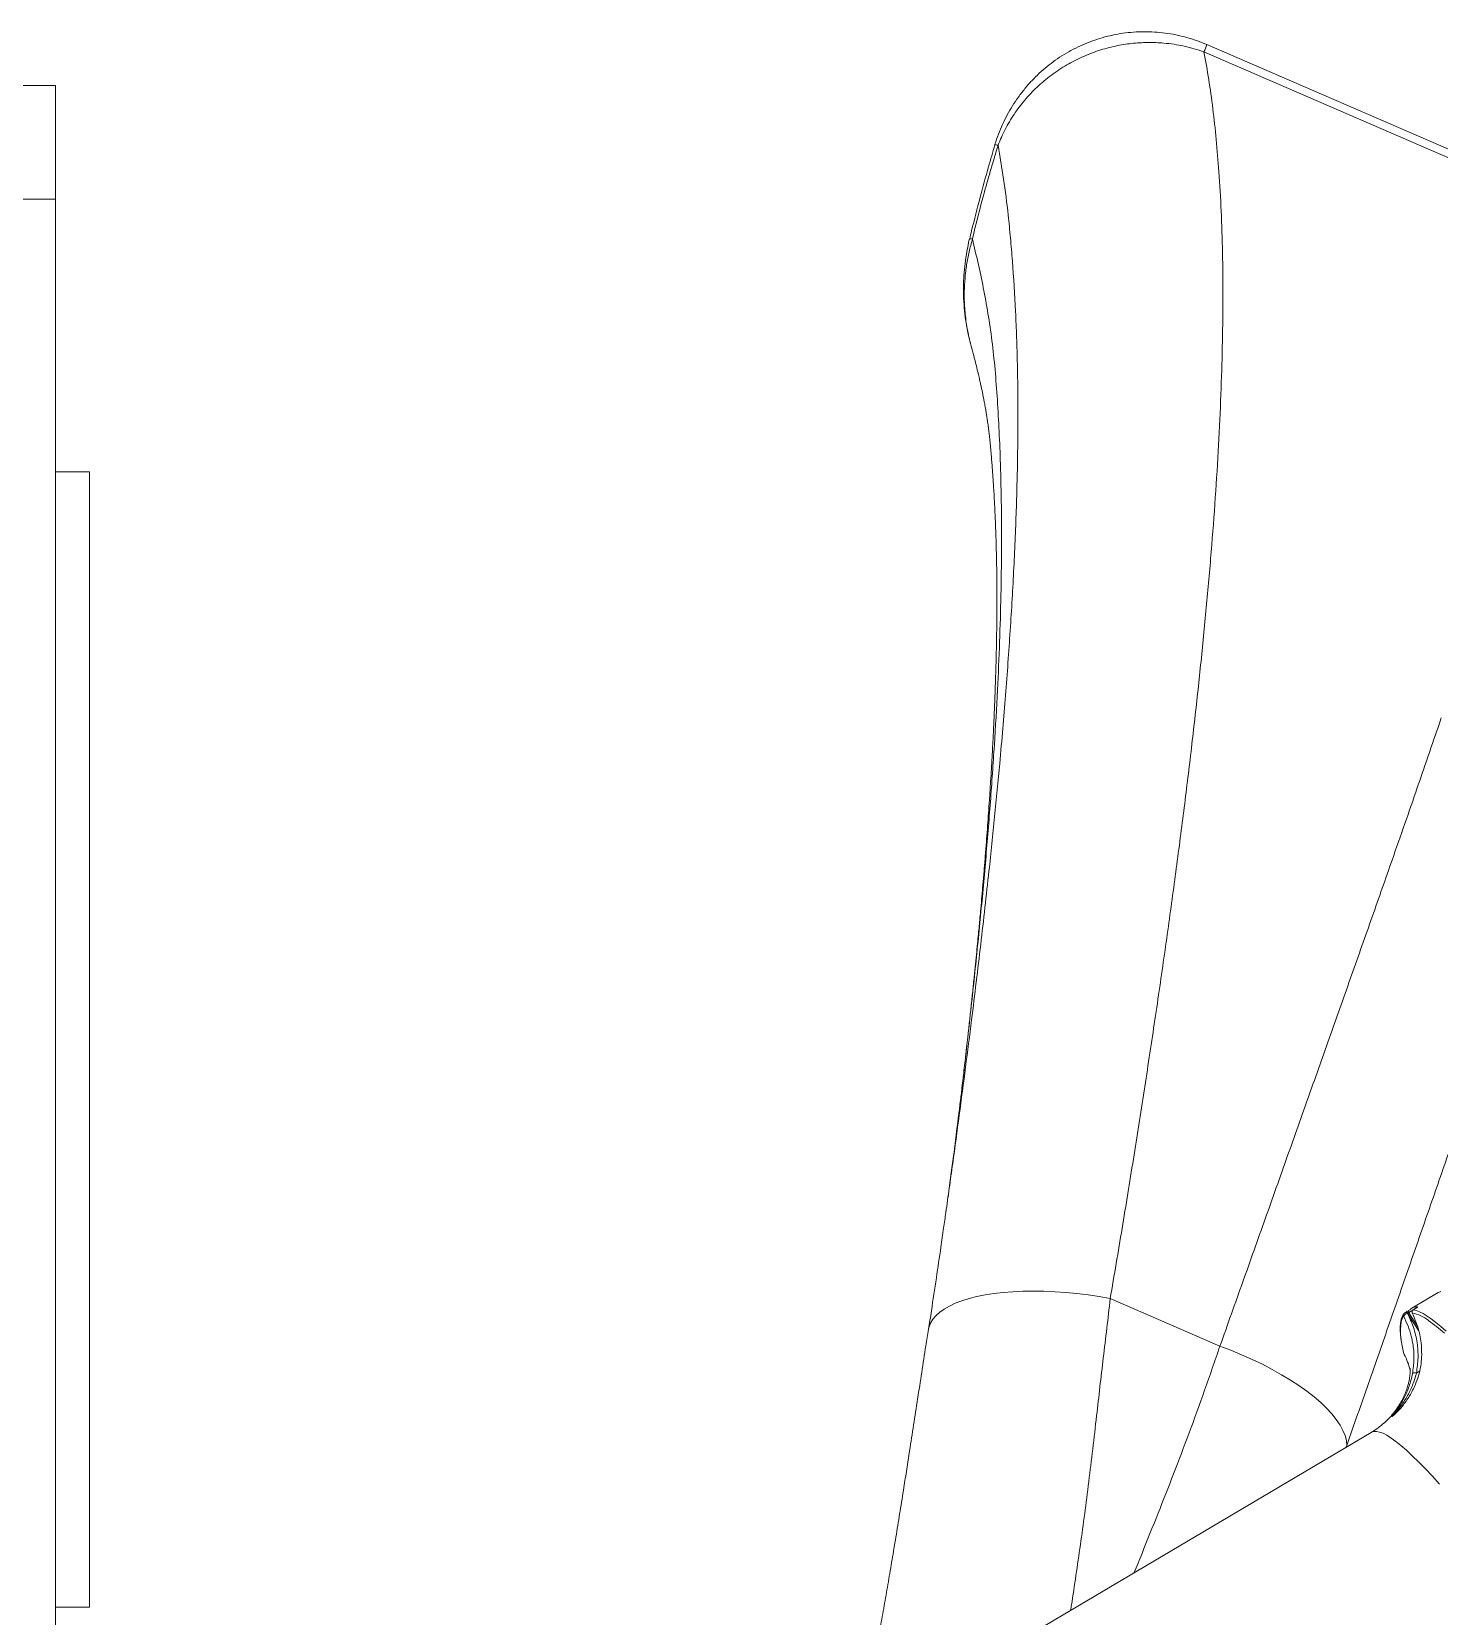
# Model space of a CAD drawing. Header units: millimetres. Extents: x -8607 to 7621, y -5747 to 4382.
# Drawn here: x 3734 to 4354, y 708 to 1405 of the extents above; entities that cross this region are included whole.
import ezdxf

# ---------------------------------------------------------------- set-up
doc = ezdxf.new("R2010")
doc.units = ezdxf.units.MM
doc.layers.add('DIKOM_ОБЪЕКТ', color=7, linetype='Continuous')

msp = doc.modelspace()

# ---------------------------------------------------------------- linework, layer by layer
at = {"layer": 'DIKOM_ОБЪЕКТ', "color": 7, "linetype": 'Continuous', "lineweight": 15}
for p, q in [((4368.87, 1344.939), (4249.934, 1396.474)), ((4370.166, 1348.124), (4251.231, 1399.658)), ((3723.301, 1381.609), (3744.301, 1381.609)), ((3744.301, 1381.609), (3744.301, 1331.609)), ((3723.301, 1331.609), (3744.301, 1331.609)), ((3744.301, -268.391), (3744.301, 1331.609)), ((4147.985, 1314.108), (4147.976, 1314.067)), ((4146.898, 1269.082), (4147.124, 1268.343)), ((3759.201, 1211.609), (3744.301, 1211.609)), ((3759.201, 1211.609), (3759.201, 711.609)), ((3759.301, 1161.609), (3759.201, 1161.609)), ((3759.301, 1161.609), (3759.301, 761.609)), ((4136.484, 886.827), (4136.366, 886.002)), ((4208.666, 847.542), (4256.962, 826.616)), ((4353.013, 850.202), (4341.441, 843.354)), ((4339.07, 841.638), (4339.067, 841.635)), ((4339.138, 841.678), (4339.07, 841.638)), ((4339.55, 841.148), (4339.481, 841.107)), ((4344.414, 833.49), (4339.55, 841.148)), ((4340.169, 841.189), (4344.059, 835.066)), ((4342.83, 843.055), (4342.783, 843.027)), ((4342.783, 843.027), (4342.79, 843.029)), ((4342.837, 843.056), (4342.79, 843.029)), ((4342.83, 843.055), (4342.837, 843.056)), ((4343.485, 814.739), (4344.847, 815.545)), ((4323.549, 788.612), (4006.312, 600.883)), ((4312.827, 782.909), (4312.537, 782.095)), ((3759.201, 761.609), (3759.301, 761.609)), ((3744.301, 711.609), (3759.201, 711.609))]:
    msp.add_line(p, q, dxfattribs=at)
at = {"layer": 'DIKOM_ОБЪЕКТ', "color": 7, "linetype": 'Continuous', "lineweight": 15, "flags": 128}
for points in [[(4128.711, 833.985), (4128.931, 835.017), (4129.583, 836.748), (4130.577, 838.412), (4131.909, 840), (4133.572, 841.505), (4135.557, 842.919), (4137.855, 844.236), (4140.454, 845.447), (4143.341, 846.549), (4146.501, 847.534), (4149.92, 848.398), (4153.579, 849.137), (4157.46, 849.746), (4161.543, 850.224), (4165.81, 850.567), (4170.237, 850.773), (4174.802, 850.843), (4179.484, 850.775), (4184.258, 850.569), (4189.1, 850.227), (4193.987, 849.751), (4198.893, 849.143), (4203.794, 848.405), (4208.666, 847.542)], [(4354.224, 850.641), (4353.892, 850.568), (4353.013, 850.202)], [(4337.787, 839.757), (4337.205, 838.711), (4336.787, 837.39), (4336.535, 835.795), (4336.447, 833.928), (4336.525, 831.79), (4336.768, 829.383), (4336.802, 829.126)], [(4342.041, 842.505), (4343.352, 842.214), (4344.808, 841.675), (4346.407, 840.887), (4348.148, 839.852), (4350.03, 838.568), (4352.053, 837.039), (4354.213, 835.264), (4356.511, 833.245)], [(4343.741, 843.662), (4343.799, 843.719), (4343.957, 843.835)], [(4312.827, 782.909), (4312.617, 785.013), (4312.046, 787.213), (4311.115, 789.497), (4309.831, 791.85), (4308.2, 794.262), (4306.232, 796.718), (4303.936, 799.206), (4301.326, 801.711), (4298.415, 804.22), (4295.22, 806.72), (4291.757, 809.197), (4288.047, 811.637), (4284.108, 814.027), (4279.963, 816.354), (4275.634, 818.605), (4271.144, 820.768), (4266.519, 822.832), (4261.783, 824.785), (4256.962, 826.616)], [(4336.802, 829.126), (4337.176, 826.709), (4337.749, 823.769)], [(4353.559, 765.858), (4350.346, 769.419), (4347.288, 772.692), (4344.39, 775.673), (4341.653, 778.362), (4339.08, 780.753), (4336.674, 782.847), (4334.436, 784.64), (4332.37, 786.13), (4330.476, 787.317), (4328.756, 788.2), (4327.213, 788.777), (4325.848, 789.048), (4324.661, 789.012), (4323.654, 788.671), (4323.549, 788.612)]]:
    msp.add_lwpolyline(points, dxfattribs=at)
at = {"layer": 'DIKOM_ОБЪЕКТ', "color": 7, "linetype": 'Continuous', "lineweight": 15}
for centre, radius, start, end in [((4197.171, 1419.811), 57.694, 336.140267, 339.554944), ((4158.1, 1352.2), 3.328, 69.704505, 94.486913), ((4338.676, 840.204), 0.995, 144.41821, 206.701069), ((4338.023, 840.4), 1.621, 25.861571, 49.771942), ((4338.091, 840.441), 1.621, 25.861571, 49.771942), ((4341.026, 841.7), 0.998, 162.696839, 210.833043), ((4341.02, 841.701), 0.992, 141.080514, 162.669246), ((4342.849, 839.014), 3.451, 110.625813, 140.948506), ((4343.227, 840.337), 3.503, 99.323815, 140.730978), ((4342.554, 841.642), 1.004, 120.721076, 206.067791), ((4337.654, 823.361), 18.282, 52.460985, 77.369524), ((4343.46, 838.943), 4.917, 84.20252, 99.368391), ((4309.17, 781.416), 68.961, 47.496592, 54.929753)]:
    msp.add_arc(centre, radius, start, end, dxfattribs=at)
for points, knots in [([(4251.233, 1399.649), (4251.174, 1399.677), (4249.698, 1400.376), (4246.676, 1401.474), (4242.177, 1402.918), (4237.556, 1404.021), (4232.878, 1404.811), (4228.206, 1405.265), (4223.556, 1405.399), (4218.913, 1405.219), (4214.257, 1404.718), (4209.655, 1403.898), (4205.17, 1402.773), (4200.812, 1401.362), (4196.554, 1399.662), (4192.378, 1397.659), (4188.329, 1395.367), (4184.477, 1392.823), (4180.833, 1390.05), (4177.387, 1387.051), (4174.113, 1383.8), (4171.029, 1380.305), (4168.185, 1376.61), (4165.601, 1372.75), (4163.281, 1368.742), (4161.202, 1364.566), (4159.411, 1360.21), (4158.295, 1357.176), (4157.863, 1355.578), (4157.845, 1355.511)], [0, 0, 0, 0, 0.0016688, 0.0419611, 0.0823825, 0.1230612, 0.1638908, 0.2041628, 0.243546, 0.283324, 0.3234288, 0.3637606, 0.4033112, 0.4421197, 0.4813648, 0.5210106, 0.5610064, 0.6007983, 0.6395117, 0.678571, 0.7180575, 0.7579621, 0.7982443, 0.8377434, 0.8772205, 0.9171333, 0.9574742, 0.9982187, 1, 1, 1, 1]), ([(4249.934, 1396.474), (4247.054, 1397.382), (4241.293, 1399.199), (4232.916, 1400.415), (4225.135, 1400.71), (4218.024, 1400.269), (4210.791, 1399.11), (4203.526, 1397.151), (4196.334, 1394.374), (4189.332, 1390.788), (4182.652, 1386.353), (4176.409, 1381.108), (4170.89, 1375.297), (4166.188, 1369.004), (4162.219, 1362.377), (4160.242, 1357.67), (4159.254, 1355.321)], [0, 0, 0, 0, 0.0824754, 0.1649492, 0.2289788, 0.2931786, 0.3572075, 0.4264169, 0.4958424, 0.5650532, 0.6388816, 0.71297, 0.7868024, 0.8577917, 0.9290071, 1, 1, 1, 1]), ([(4249.934, 1396.474), (4250.656, 1392.456), (4252.1, 1384.419), (4253.88, 1371.508), (4255.378, 1357.987), (4256.632, 1343.003), (4257.58, 1326.445), (4258.161, 1308.181), (4258.341, 1289.071), (4258.131, 1269.142), (4257.538, 1248.212), (4256.555, 1226.26), (4255.177, 1203.282), (4253.427, 1179.512), (4251.315, 1154.989), (4248.879, 1129.983), (4246.136, 1104.531), (4243.108, 1078.677), (4239.785, 1052.2), (4236.186, 1025.142), (4232.285, 997.263), (4228.095, 968.556), (4223.618, 939.03), (4218.888, 908.99), (4213.931, 878.526), (4210.421, 857.867), (4208.666, 847.542)], [0, 0, 0, 0, 0.03605784, 0.07213018, 0.1082025, 0.14426031, 0.18642148, 0.22861759, 0.27082537, 0.3130214, 0.3551825, 0.39856761, 0.44199095, 0.48542703, 0.52885027, 0.57223531, 0.61437216, 0.65654414, 0.69872786, 0.74089978, 0.78303659, 0.82640373, 0.86980931, 0.91322765, 0.95663302, 1, 1, 1, 1]), ([(4137.785, 896.141), (4138.293, 899.763), (4139.811, 910.58), (4142.209, 928.352), (4144.985, 949.452), (4147.465, 968.97), (4149.68, 986.944), (4151.647, 1003.434), (4153.52, 1019.73), (4155.598, 1038.572), (4157.804, 1059.807), (4159.797, 1080.641), (4161.361, 1098.376), (4162.574, 1113.165), (4163.661, 1127.564), (4164.634, 1141.726), (4165.493, 1155.685), (4166.232, 1169.428), (4166.851, 1182.955), (4167.345, 1196.225), (4167.711, 1209.282), (4167.945, 1222.109), (4168.042, 1234.701), (4167.998, 1246.999), (4167.811, 1259.029), (4167.474, 1270.772), (4166.823, 1286.043), (4165.906, 1300.637), (4164.746, 1314.613), (4163.528, 1326.812), (4161.827, 1340.676), (4160.112, 1350.437), (4159.254, 1355.321)], [0, 0, 0, 0, 0.0184498, 0.0551021, 0.0918551, 0.128608, 0.1584119, 0.1882157, 0.2180738, 0.247932, 0.2930697, 0.3382537, 0.3684446, 0.3976662, 0.4268878, 0.4561597, 0.4854316, 0.5149343, 0.544437, 0.5739898, 0.6035427, 0.6334626, 0.6633824, 0.6933571, 0.7233319, 0.7535479, 0.7837641, 0.8442869, 0.8734308, 0.9025855, 0.9512546, 1, 1, 1, 1]), ([(4157.896, 1355.499), (4156.939, 1352.282), (4154.659, 1344.623), (4151.261, 1332.001), (4148.528, 1321.427), (4147.055, 1315.315), (4146.773, 1314.142)], [0, 0, 0, 0, 0.2351141, 0.5596424, 0.9154864, 1, 1, 1, 1]), ([(4159.254, 1355.321), (4157.222, 1348.498), (4153.156, 1334.846), (4149.644, 1321.037), (4147.985, 1314.108), (4147.985, 1314.108)], [0, 0, 0, 0, 0.4997503, 0.9999986, 1, 1, 1, 1]), ([(4148.006, 1314.021), (4148.837, 1310.526), (4150.498, 1303.542), (4152.809, 1292.691), (4154.886, 1281.373), (4156.65, 1269.43), (4157.997, 1256.666), (4158.993, 1243.218), (4159.786, 1229.351), (4160.404, 1213.815), (4160.786, 1196.489), (4160.856, 1177.229), (4160.59, 1157.326), (4159.988, 1136.788), (4159.031, 1114.829), (4157.697, 1091.398), (4155.961, 1066.45), (4153.884, 1040.87), (4151.481, 1014.7), (4148.769, 987.978), (4145.761, 960.696), (4143.031, 937.145), (4141.202, 922.506), (4140.554, 917.32)], [0, 0, 0, 0, 0.0408401, 0.0816161, 0.1223106, 0.1629317, 0.2035205, 0.2441066, 0.2846669, 0.3251882, 0.3760587, 0.4268358, 0.4775044, 0.5280552, 0.578503, 0.6347097, 0.690816, 0.746805, 0.8026579, 0.8583673, 0.9139764, 0.9695283, 1, 1, 1, 1]), ([(4146.646, 1313.953), (4146.638, 1313.921), (4146.202, 1312.131), (4145.526, 1308.566), (4144.723, 1303.29), (4144.227, 1298.073), (4144.012, 1292.939), (4144.083, 1287.718), (4144.458, 1282.489), (4145.173, 1277.192), (4145.912, 1273.072), (4146.53, 1270.7), (4146.696, 1270.059)], [0, 0, 0, 0, 0.0022766, 0.12470624, 0.24552853, 0.36357246, 0.47935427, 0.59330393, 0.71694423, 0.83403256, 0.95514821, 1, 1, 1, 1]), ([(4148.006, 1314.021), (4148.006, 1314.021), (4147.45, 1312.168), (4146.462, 1308.42), (4145.364, 1302.691), (4144.655, 1296.862), (4144.322, 1290.503), (4144.463, 1283.649), (4145.34, 1276.349), (4146.168, 1271.465), (4146.897, 1269.084), (4146.898, 1269.082)], [0, 0, 0, 0, 0.00000128, 0.12657588, 0.25372441, 0.38261936, 0.51209331, 0.67260158, 0.83429491, 0.99985337, 1, 1, 1, 1]), ([(4146.83, 1314.128), (4146.789, 1314.155), (4146.685, 1314.225), (4147.143, 1314.187), (4147.697, 1314.107), (4147.976, 1314.067)], [0, 0, 0, 0, 0.24687578, 0.62205821, 1, 1, 1, 1]), ([(4147.976, 1314.067), (4147.985, 1314.061), (4147.998, 1314.053), (4148.005, 1314.027), (4148.006, 1314.021)], [0, 0, 0, 0, 0.7785027, 1, 1, 1, 1]), ([(4146.896, 1269.082), (4146.989, 1268.735), (4147.471, 1266.933), (4148.276, 1263.861), (4149.26, 1260.022), (4150.08, 1256.714), (4150.746, 1253.931), (4151.269, 1251.671), (4151.684, 1249.821), (4151.987, 1248.427), (4152.201, 1247.421), (4152.361, 1246.655), (4152.533, 1245.818), (4152.747, 1244.763), (4153.006, 1243.444), (4153.344, 1241.662), (4153.712, 1239.613), (4154.069, 1237.483), (4154.386, 1235.471), (4154.696, 1233.36), (4155.005, 1231.073), (4155.3, 1228.654), (4155.59, 1226.039), (4155.89, 1223.081), (4156.18, 1219.943), (4156.445, 1216.847), (4156.676, 1213.972), (4156.884, 1211.212), (4157.087, 1208.354), (4157.29, 1205.285), (4157.489, 1202.016), (4157.675, 1198.7), (4157.845, 1195.364), (4157.994, 1192.136), (4158.118, 1189.186), (4158.216, 1186.615), (4158.31, 1183.927), (4158.408, 1180.811), (4158.51, 1176.987), (4158.605, 1172.669), (4158.693, 1167.325), (4158.755, 1161.001), (4158.77, 1153.867), (4158.738, 1147.893), (4158.69, 1143.302), (4158.648, 1140.213), (4158.602, 1137.454), (4158.555, 1134.956), (4158.503, 1132.443), (4158.437, 1129.601), (4158.351, 1126.296), (4158.248, 1122.718), (4158.133, 1119.095), (4158.012, 1115.603), (4157.89, 1112.32), (4157.771, 1109.313), (4157.661, 1106.666), (4157.562, 1104.393), (4157.474, 1102.434), (4157.372, 1100.209), (4157.236, 1097.367), (4157.05, 1093.627), (4156.821, 1089.282), (4156.553, 1084.453), (4156.249, 1079.263), (4155.891, 1073.453), (4155.497, 1067.42), (4155.084, 1061.406), (4154.672, 1055.668), (4154.227, 1049.717), (4153.739, 1043.441), (4153.222, 1037.061), (4152.698, 1030.824), (4152.182, 1024.884), (4151.716, 1019.675), (4151.318, 1015.336), (4150.973, 1011.631), (4150.617, 1007.86), (4150.209, 1003.62), (4149.73, 998.737), (4149.189, 993.325), (4148.585, 987.402), (4147.928, 981.093), (4147.232, 974.541), (4146.522, 967.997), (4145.708, 960.619), (4144.791, 952.466), (4143.771, 943.601), (4142.774, 935.117), (4141.815, 927.087), (4140.94, 920.119), (4140.434, 916.128), (4140.2, 914.277)], [0, 0, 0, 0, 0.0045971, 0.0238702, 0.0409351, 0.0557894, 0.0682253, 0.0785318, 0.0871264, 0.0942805, 0.0982488, 0.1016042, 0.1056129, 0.1109581, 0.1176433, 0.125595, 0.1375857, 0.1479565, 0.1568645, 0.1674389, 0.1788412, 0.189549, 0.2001041, 0.2119859, 0.2243634, 0.2354876, 0.2458406, 0.2550013, 0.2643798, 0.2752982, 0.2862997, 0.2973244, 0.3082775, 0.3190817, 0.3286451, 0.3366093, 0.3435467, 0.354026, 0.3657688, 0.37894, 0.393472, 0.4139056, 0.434944, 0.4554493, 0.4649032, 0.473646, 0.4812847, 0.4878179, 0.4942521, 0.5018915, 0.5109752, 0.5209914, 0.5306347, 0.5398402, 0.5486073, 0.5564122, 0.5632932, 0.5691464, 0.5739709, 0.5783628, 0.5862067, 0.5956658, 0.6067424, 0.6189551, 0.6317874, 0.6452397, 0.6616936, 0.6757561, 0.6886667, 0.7028339, 0.7181769, 0.7331168, 0.7475379, 0.7614181, 0.7738778, 0.7829666, 0.7907069, 0.798705, 0.8080603, 0.8187723, 0.8308409, 0.8434622, 0.8572896, 0.8716224, 0.8855582, 0.899094, 0.918497, 0.9370152, 0.9546462, 0.9712955, 0.9866837, 1, 1, 1, 1]), ([(4256.962, 826.616), (4260.326, 836.055), (4267.056, 854.938), (4276.935, 882.734), (4286.646, 910.096), (4296.229, 937.127), (4305.678, 963.791), (4314.97, 990.052), (4324.02, 1015.702), (4331.804, 1037.864), (4338.403, 1056.748), (4343.895, 1072.562), (4349.257, 1088.109), (4352.703, 1098.219), (4354.426, 1103.275)], [0, 0, 0, 0, 0.0928399, 0.1857353, 0.2786307, 0.3714706, 0.4661484, 0.5608852, 0.6556219, 0.7502998, 0.8126573, 0.8750148, 0.9375074, 1, 1, 1, 1]), ([(4402.978, 1043.898), (4401.386, 1039.131), (4398.202, 1029.594), (4393.235, 1014.905), (4388.136, 999.932), (4382.076, 982.249), (4374.99, 961.688), (4366.805, 938.033), (4358.389, 913.761), (4349.72, 888.795), (4340.819, 863.181), (4331.682, 836.919), (4322.367, 810.187), (4316.008, 792.005), (4312.827, 782.909)], [0, 0, 0, 0, 0.0625804, 0.1251957, 0.1879169, 0.2506738, 0.3431067, 0.4356563, 0.5285567, 0.6215735, 0.7158893, 0.8103227, 0.9051045, 1, 1, 1, 1]), ([(4140.578, 917.32), (4140.578, 917.331), (4140.579, 917.362), (4140.532, 916.994), (4140.378, 915.78), (4139.905, 912.069), (4139.119, 906.033), (4138.138, 898.685), (4137.478, 893.944), (4137.238, 892.225)], [0, 0, 0, 0, 0.0235607, 0.0690331, 0.1329758, 0.1961137, 0.4964258, 0.8174112, 1, 1, 1, 1]), ([(4135.291, 878.516), (4135.627, 880.828), (4136.488, 886.757), (4137.294, 892.586), (4137.785, 896.141)], [0, 0, 0, 0, 0.3900594, 1, 1, 1, 1]), ([(4135.316, 878.647), (4134.914, 875.833), (4133.873, 868.545), (4132.076, 856.395), (4130.259, 844.315), (4129.094, 836.7), (4128.675, 833.956)], [0, 0, 0, 0, 0.1911602, 0.4951632, 0.8181167, 1, 1, 1, 1]), ([(4208.666, 847.542), (4208.165, 843.152), (4207.162, 834.368), (4205.606, 821.408), (4204.104, 808.598), (4202.58, 795.179), (4200.974, 781.234), (4199.24, 766.827), (4197.427, 752.774), (4195.529, 738.997), (4193.57, 725.616), (4192.111, 716.028), (4191.35, 711.082), (4191.231, 710.311)], [0, 0, 0, 0, 0.0871215, 0.174333, 0.2618064, 0.3493671, 0.4533785, 0.5573885, 0.66206, 0.7667311, 0.8735007, 0.980271, 1, 1, 1, 1]), ([(4337.872, 840.791), (4337.736, 840.588), (4337.358, 840.023), (4336.898, 838.906), (4336.53, 837.362), (4336.338, 835.538), (4336.331, 833.426), (4336.454, 831.392), (4336.649, 829.956), (4336.723, 829.409)], [0, 0, 0, 0, 0.0856824, 0.2390753, 0.3988508, 0.5643579, 0.7314253, 0.8978185, 1, 1, 1, 1]), ([(4339.481, 841.107), (4339.379, 841.05), (4339.085, 840.886), (4338.613, 840.586), (4338.154, 840.242), (4337.841, 839.939), (4337.805, 839.818), (4337.787, 839.757)], [0, 0, 0, 0, 0.1131733, 0.3259329, 0.5479833, 0.775438, 1, 1, 1, 1]), ([(4341.725, 814.483), (4342.016, 816.567), (4342.605, 820.788), (4342.199, 826.363), (4341.209, 831.278), (4339.868, 835.538), (4338.484, 838.345), (4337.787, 839.757)], [0, 0, 0, 0, 0.23987756, 0.48587446, 0.63942207, 0.81854811, 1, 1, 1, 1]), ([(4339.069, 841.637), (4338.97, 841.578), (4338.759, 841.453), (4338.46, 841.267), (4338.242, 841.124), (4338.118, 841.038), (4338.013, 840.949), (4337.922, 840.865), (4337.881, 840.797), (4337.87, 840.781)], [0, 0, 0, 0, 0.1857316, 0.3972689, 0.621013, 0.7832616, 0.86829, 0.9679216, 1, 1, 1, 1]), ([(4340.146, 842.298), (4340.081, 842.257), (4339.92, 842.152), (4339.545, 841.922), (4339.202, 841.715), (4339.026, 841.613), (4338.995, 841.595)], [0, 0, 0, 0, 0.2309558, 0.5758896, 0.9251013, 1, 1, 1, 1]), ([(4339.481, 841.107), (4340.449, 839.044), (4342.41, 834.864), (4343.904, 828.205), (4344.419, 821.42), (4343.799, 816.984), (4343.485, 814.739)], [0, 0, 0, 0, 0.2516519, 0.5098607, 0.7518708, 1, 1, 1, 1]), ([(4340.169, 841.189), (4340.142, 841.211), (4340.089, 841.253), (4339.955, 841.273), (4339.807, 841.255), (4339.693, 841.218), (4339.613, 841.183), (4339.575, 841.162), (4339.55, 841.148)], [0, 0, 0, 0, 0.25534441, 0.49889127, 0.71674906, 0.8616271, 0.90701334, 1, 1, 1, 1]), ([(4340.08, 841.999), (4340.083, 842.013), (4340.099, 842.095), (4340.157, 842.2), (4340.215, 842.276), (4340.233, 842.299)], [0, 0, 0, 0, 0.1187486, 0.7219234, 1, 1, 1, 1]), ([(4342.784, 843.028), (4342.784, 843.028), (4342.661, 842.956), (4342.415, 842.805), (4342.098, 842.593), (4341.908, 842.458), (4341.706, 842.228), (4341.583, 841.995), (4341.521, 841.698), (4341.545, 841.39), (4341.644, 841.221), (4341.685, 841.153)], [0, 0, 0, 0, 0.0000508, 0.1538817, 0.3162633, 0.50213, 0.5866915, 0.6773351, 0.7886328, 0.9148103, 1, 1, 1, 1]), ([(4341.652, 841.2), (4342.548, 839.127), (4344.364, 834.924), (4345.647, 828.655), (4345.75, 824.571), (4345.795, 822.806)], [0, 0, 0, 0, 0.355859, 0.7214801, 1, 1, 1, 1]), ([(4342.79, 843.029), (4342.726, 842.991), (4342.567, 842.895), (4342.338, 842.75), (4342.146, 842.618), (4342.031, 842.527), (4342.038, 842.512), (4342.041, 842.505)], [0, 0, 0, 0, 0.1422682, 0.3570915, 0.5715532, 0.7857145, 1, 1, 1, 1]), ([(4343.759, 843.655), (4343.756, 843.652), (4343.748, 843.646), (4343.676, 843.591), (4343.515, 843.48), (4343.229, 843.296), (4342.949, 843.124), (4342.782, 843.027), (4342.754, 843.011)], [0, 0, 0, 0, 0.0831589, 0.2123938, 0.4049778, 0.6549335, 0.9424181, 1, 1, 1, 1]), ([(4343.957, 843.835), (4343.961, 843.824), (4343.97, 843.804), (4343.798, 843.668), (4343.509, 843.47), (4343.167, 843.254), (4342.931, 843.113), (4342.837, 843.056)], [0, 0, 0, 0, 0.2150376, 0.4299703, 0.6447112, 0.8592201, 1, 1, 1, 1]), ([(4128.574, 834.008), (4128.205, 831.587), (4127.229, 825.199), (4125.659, 814.979), (4123.866, 803.343), (4122.092, 791.862), (4120.498, 781.522), (4119.081, 772.391), (4117.682, 763.509), (4116.152, 753.95), (4114.489, 743.76), (4112.831, 733.79), (4111.177, 724.041), (4109.527, 714.514), (4107.88, 705.211), (4106.236, 696.125), (4104.597, 687.266), (4103.201, 679.897), (4102.372, 675.526), (4102.086, 674.024)], [0, 0, 0, 0, 0.0406061, 0.1071295, 0.1736642, 0.2401356, 0.306491, 0.3550477, 0.4033088, 0.4668057, 0.5300009, 0.5929259, 0.6556152, 0.7181029, 0.7804227, 0.8426073, 0.9046885, 0.9672242, 1, 1, 1, 1]), ([(4219.255, 726.895), (4220.38, 729.692), (4223.759, 738.099), (4229.597, 752.582), (4236.546, 770.261), (4243.422, 788.351), (4250.26, 807.086), (4254.728, 820.106), (4256.962, 826.616)], [0, 0, 0, 0, 0.09409506, 0.28283002, 0.46108063, 0.63932922, 0.81966496, 1, 1, 1, 1]), ([(4337.749, 823.769), (4338.808, 821.559), (4340.072, 818.92), (4340.641, 816.068), (4340.734, 815.604)], [0, 0, 0, 0, 0.8372585, 1, 1, 1, 1]), ([(4340.723, 816.845), (4340.724, 816.838), (4340.725, 816.824), (4340.743, 816.493), (4340.749, 815.913), (4340.723, 815.093), (4340.643, 814.053), (4340.486, 812.803), (4340.231, 811.357), (4339.836, 809.666), (4339.257, 807.721), (4338.433, 805.523), (4337.353, 803.181), (4335.987, 800.74), (4334.315, 798.256), (4332.328, 795.797), (4330.04, 793.426), (4327.468, 791.237), (4325.276, 789.625), (4323.905, 788.854), (4323.53, 788.643)], [0, 0, 0, 0, 0.057226, 0.12609863, 0.19116775, 0.25280593, 0.31144607, 0.36756086, 0.42164397, 0.47419283, 0.53133736, 0.58755034, 0.64324251, 0.69884698, 0.75453636, 0.81045583, 0.86659251, 0.92280666, 0.9789012, 1, 1, 1, 1]), ([(4345.795, 822.806), (4345.729, 821.497), (4345.588, 818.688), (4344.72, 814.489), (4343.196, 809.869), (4340.871, 805.155), (4338.097, 801.098), (4335.79, 798.416), (4334.294, 796.891), (4333.374, 796.033), (4333.076, 795.808), (4332.972, 795.73)], [0, 0, 0, 0, 0.109486, 0.2350257, 0.3643513, 0.5376333, 0.7159747, 0.8394022, 0.9018087, 0.9657223, 1, 1, 1, 1]), ([(4332.739, 795.672), (4332.886, 795.873), (4333.229, 796.341), (4334.342, 797.742), (4336.032, 800.106), (4338.201, 803.719), (4339.985, 807.921), (4341.117, 811.601), (4341.521, 813.519), (4341.725, 814.483)], [0, 0, 0, 0, 0.0837343, 0.1945176, 0.3082423, 0.5383789, 0.775225, 0.8870213, 1, 1, 1, 1]), ([(4343.483, 814.738), (4343.483, 814.738), (4343.004, 812.835), (4341.774, 809.149), (4339.318, 804.183), (4336.924, 800.591), (4334.991, 798.137), (4333.831, 796.781), (4333.098, 795.941), (4333.142, 795.906), (4333.16, 795.891)], [0, 0, 0, 0, 0.00003806, 0.21505764, 0.4357823, 0.66225949, 0.76633851, 0.8721485, 0.94688387, 1, 1, 1, 1]), ([(4343.483, 814.738), (4343.265, 814.761), (4342.829, 814.808), (4342.276, 814.775), (4341.926, 814.68), (4341.77, 814.571), (4341.736, 814.506), (4341.725, 814.483)], [0, 0, 0, 0, 0.2487946, 0.4975892, 0.7463838, 0.9126896, 1, 1, 1, 1]), ([(4343.485, 814.739), (4343.485, 814.739), (4343.484, 814.738), (4343.483, 814.738), (4343.483, 814.738), (4343.483, 814.738)], [0, 0, 0, 0, 0.4783841, 0.8637035, 1, 1, 1, 1]), ([(4332.972, 795.73), (4332.905, 795.675), (4332.8, 795.588), (4332.679, 795.527), (4332.712, 795.607), (4332.739, 795.672)], [0, 0, 0, 0, 0.23413857, 0.36542585, 1, 1, 1, 1]), ([(4333.194, 795.911), (4333.198, 795.913), (4333.206, 795.916), (4333.229, 795.935), (4333.241, 795.944)], [0, 0, 0, 0, 0.4791449, 1, 1, 1, 1])]:
    msp.add_open_spline(points, degree=3, knots=knots, dxfattribs=at)

doc.saveas('drawing.dxf')
